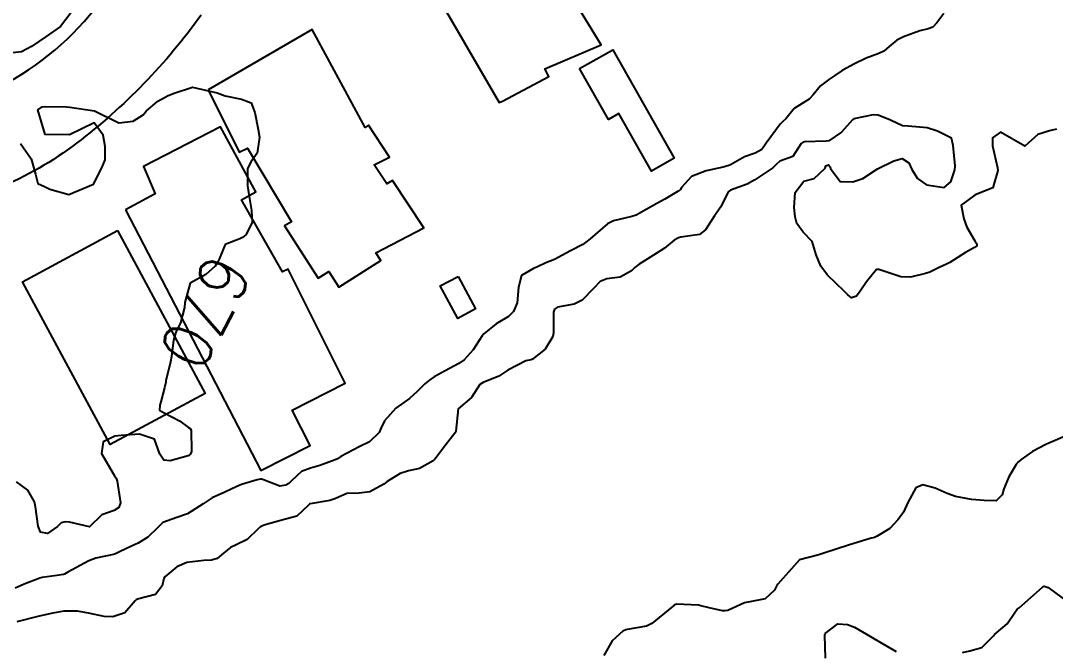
# Model space of a CAD drawing. Header units: metres. Extents: x 298520 to 308411, y 7433745 to 7450750.
# Drawn here: x 300527.9 to 300612.4, y 7446846.9 to 7446898.4 of the extents above; entities that cross this region are included whole.
import ezdxf
from ezdxf.enums import TextEntityAlignment as Align

# ---------------------------------------------------------------- set-up
doc = ezdxf.new("R2010")
doc.units = ezdxf.units.M
doc.header["$LTSCALE"] = 10
for name, color, linetype in [('Cotas', 45, 'Continuous'), ('Curvas de Nivel 1m', 11, 'Continuous'), ('Curvas de Nivel 5m', 15, 'Continuous'), ('Edificações', 30, 'Continuous'), ('Vias Primárias', 230, 'Continuous')]:
    doc.layers.add(name, color=color, linetype=linetype)
doc.styles.add('Style-STANDARD', font='STANDARD.shx')

msp = doc.modelspace()

# ---------------------------------------------------------------- linework, layer by layer
at = {"layer": 'Curvas de Nivel 1m', "flags": 128}
for points, elevation in [([(300603.306, 7446899.016), (300602.734, 7446898.273), (300602.406, 7446897.909), (300602.038, 7446897.779), (300601.363, 7446897.617), (300600.031, 7446897.133), (300599.482, 7446896.862), (300598.84, 7446896.322), (300598.405, 7446895.94), (300598.017, 7446895.76), (300596.974, 7446895.38), (300596.009, 7446894.93), (300595.013, 7446894.365), (300594.407, 7446893.964), (300593.993, 7446893.686), (300593.254, 7446893.117), (300592.643, 7446892.393), (300592.326, 7446892.04), (300591.967, 7446891.813), (300591.106, 7446891.264), (300590.409, 7446890.415), (300590.174, 7446890.195), (300589.949, 7446889.984), (300588.818, 7446888.437), (300588.44, 7446887.927), (300587.92, 7446887.617), (300587.044, 7446887.331), (300585.906, 7446886.676), (300585.772, 7446886.605), (300585.306, 7446886.479), (300583.9, 7446886.165), (300582.698, 7446885.709), (300581.886, 7446884.803), (300581.774, 7446884.631), (300581.63, 7446884.523), (300580.536, 7446883.87), (300579.867, 7446883.496), (300579.243, 7446883.168), (300578.195, 7446882.565), (300577.852, 7446882.435), (300576.332, 7446882.101), (300575.846, 7446881.852), (300574.437, 7446880.611), (300573.828, 7446880.165), (300572.819, 7446879.634), (300571.818, 7446879.101), (300571.511, 7446878.948), (300570.823, 7446878.65), (300570.127, 7446878.338), (300569.806, 7446878.206), (300568.836, 7446877.635), (300568.576, 7446876.678), (300568.482, 7446875.391), (300568.182, 7446874.684), (300567.759, 7446874.274), (300566.766, 7446873.686), (300565.745, 7446872.871), (300565.628, 7446872.712), (300564.889, 7446871.559), (300564.141, 7446870.734), (300563.71, 7446870.445), (300562.606, 7446869.849), (300561.699, 7446869.347), (300561.341, 7446869.119), (300560.932, 7446868.768), (300560.305, 7446868.153), (300559.675, 7446867.571), (300559.214, 7446867.243), (300558.582, 7446866.796), (300557.653, 7446865.771), (300557.34, 7446865.119), (300557.199, 7446864.814), (300556.421, 7446864.037), (300555.631, 7446863.663), (300554.072, 7446862.853), (300553.81, 7446862.667), (300553.619, 7446862.57), (300552.377, 7446862.107), (300551.608, 7446861.89), (300550.867, 7446861.624), (300550.082, 7446860.895), (300549.839, 7446860.649), (300549.589, 7446860.509), (300549.098, 7446860.418), (300547.761, 7446860.927), (300547.594, 7446860.993), (300547.53, 7446860.995), (300547.237, 7446860.934), (300545.971, 7446860.564), (300545.587, 7446860.401), (300544.614, 7446859.928), (300543.578, 7446859.464), (300542.83, 7446858.981), (300541.565, 7446858.174), (300540.695, 7446857.875), (300539.557, 7446857.441), (300539.107, 7446857.027), (300538.326, 7446856.253), (300537.534, 7446855.764), (300537.049, 7446855.536), (300536.008, 7446855.065), (300535.681, 7446854.908), (300535.521, 7446854.85), (300534.066, 7446854.536), (300533.515, 7446854.327), (300531.786, 7446853.396), (300531.504, 7446853.23), (300531.424, 7446853.201), (300530.883, 7446853.126), (300529.683, 7446852.955), (300529.5, 7446852.914), (300528.22, 7446852.431), (300527.487, 7446852.087)], 669), ([(300612.509, 7446889.59), (300611.942, 7446889.434), (300610.976, 7446889.136), (300609.923, 7446888.19), (300607.94, 7446889.337), (300607.277, 7446888.872), (300607.277, 7446888.216), (300607.689, 7446886.428), (300607.72, 7446886.212), (300607.314, 7446884.79), (300605.883, 7446884.23), (300604.741, 7446883.376), (300604.948, 7446882.244), (300605.178, 7446881.572), (300605.835, 7446880.451), (300606.006, 7446880.228), (300606.02, 7446880.039), (300605.83, 7446879.903), (300605.083, 7446879.499), (300603.817, 7446878.691), (300603.536, 7446878.543), (300602.934, 7446878.269), (300602.181, 7446877.903), (300601.805, 7446877.781), (300600.599, 7446877.5), (300599.801, 7446877.512), (300598.017, 7446878.121), (300597.81, 7446878.109), (300597.011, 7446877.122), (300596.474, 7446876.343), (300596.184, 7446875.941), (300595.777, 7446875.793), (300595.464, 7446876.039), (300595.171, 7446876.359), (300593.802, 7446877.649), (300593.274, 7446878.385), (300592.887, 7446879.325), (300592.568, 7446880.393), (300591.841, 7446881.165), (300591.317, 7446881.878), (300591.18, 7446882.41), (300591.087, 7446883.189), (300591.178, 7446884.411), (300591.892, 7446885.341), (300592.725, 7446885.561), (300593.616, 7446886.383), (300593.692, 7446886.596), (300593.906, 7446886.665), (300594.022, 7446886.497), (300594.062, 7446886.378), (300594.836, 7446885.309), (300595.892, 7446885.287), (300596.687, 7446885.55), (300597.903, 7446886.33), (300599.226, 7446887.001), (300599.912, 7446887.181), (300600.448, 7446886.842), (300600.69, 7446886.298), (300601.155, 7446885.551), (300601.891, 7446885.043), (300603.332, 7446884.822), (300603.893, 7446885.278), (300604.207, 7446886.255), (300604.234, 7446886.583), (300604.08, 7446888.258), (300603.932, 7446888.834), (300602.8, 7446889.412), (300601.944, 7446889.684), (300600.411, 7446889.838), (300599.946, 7446889.851), (300598.952, 7446890.32), (300597.957, 7446890.735), (300597.536, 7446890.755), (300595.954, 7446890.424), (300595.866, 7446890.351), (300594.964, 7446889.338), (300593.927, 7446888.634), (300593.713, 7446888.595), (300591.934, 7446888.547), (300591.819, 7446888.516), (300591.654, 7446888.403), (300590.979, 7446887.347), (300589.911, 7446886.98), (300589.626, 7446886.705), (300589.344, 7446886.428), (300587.893, 7446885.445), (300587.249, 7446885.096), (300585.884, 7446884.597), (300585.699, 7446884.473), (300585.108, 7446883.237), (300584.599, 7446882.489), (300583.842, 7446881.363), (300583.356, 7446880.987), (300581.835, 7446880.758), (300581.64, 7446880.717), (300581.286, 7446880.525), (300580.501, 7446879.859), (300579.822, 7446879.436), (300578.431, 7446878.561), (300578.085, 7446878.289), (300577.805, 7446878.013), (300576.889, 7446877.486), (300575.794, 7446877.357), (300575.252, 7446877.138), (300574.724, 7446876.606), (300573.773, 7446875.604), (300573.121, 7446875.275), (300571.767, 7446875.047), (300571.524, 7446874.884), (300571.455, 7446874.643), (300571.441, 7446872.948), (300571.39, 7446872.644), (300570.771, 7446871.606), (300569.715, 7446870.783), (300569.622, 7446870.754), (300569.194, 7446870.668), (300567.705, 7446869.905), (300566.992, 7446869.406), (300565.695, 7446868.889), (300565.429, 7446868.714), (300564.744, 7446867.657), (300563.663, 7446866.74), (300563.462, 7446864.924), (300563.392, 7446864.743), (300562.614, 7446863.769), (300561.86, 7446862.758), (300561.754, 7446862.626), (300561.619, 7446862.5), (300560.503, 7446861.877), (300559.606, 7446861.672), (300558.925, 7446861.469), (300557.867, 7446860.806), (300557.591, 7446860.594), (300556.435, 7446859.971), (300555.583, 7446859.837), (300554.566, 7446859.829), (300553.578, 7446859.398), (300553.192, 7446859.249), (300551.574, 7446858.966), (300551.512, 7446858.942), (300551.437, 7446858.881), (300550.48, 7446857.975), (300549.561, 7446857.735), (300547.888, 7446857.257), (300547.555, 7446857.117), (300547.433, 7446857.052), (300547.317, 7446856.932), (300546.426, 7446856.055), (300545.533, 7446855.62), (300545.065, 7446855.419), (300544.491, 7446854.96), (300543.976, 7446854.507), (300543.517, 7446854.379), (300542.887, 7446854.35), (300541.515, 7446854.191), (300540.697, 7446853.822), (300539.72, 7446853.018), (300539.633, 7446852.887), (300539.492, 7446852.285), (300538.948, 7446851.561), (300537.475, 7446851.185), (300537.376, 7446851.15), (300537.277, 7446851.052), (300536.454, 7446850.07), (300535.46, 7446849.742), (300534.76, 7446849.777), (300533.462, 7446850.047), (300532.584, 7446850.223), (300531.464, 7446850.208), (300530.551, 7446850.04), (300529.46, 7446849.805), (300527.631, 7446849.343)], 668), ([(300613.265, 7446864.525), (300612.409, 7446864.152), (300611.875, 7446863.922), (300611.638, 7446863.818), (300610.558, 7446863.248), (300609.619, 7446862.587), (300609.405, 7446862.403), (300609.226, 7446862.194), (300608.624, 7446861.178), (300608.22, 7446860.204), (300608.078, 7446859.716), (300607.583, 7446859.217), (300606.599, 7446859.241), (300605.584, 7446859.341), (300604.255, 7446859.585), (300603.589, 7446859.823), (300602.593, 7446860.27), (300601.595, 7446860.519), (300601.039, 7446860.288), (300600.379, 7446859.096), (300600.019, 7446858.303), (300599.843, 7446858.032), (300599.563, 7446857.662), (300598.907, 7446856.962), (300597.883, 7446856.327), (300597.643, 7446856.228), (300597.542, 7446856.205), (300597.381, 7446856.173), (300595.535, 7446855.597), (300594.604, 7446855.298), (300593.529, 7446854.95), (300593.095, 7446854.816), (300591.523, 7446854.4), (300589.768, 7446852.426), (300589.663, 7446852.265), (300589.495, 7446851.915), (300588.714, 7446851.208), (300587.481, 7446850.985), (300587.04, 7446850.893), (300586.077, 7446850.464), (300585.668, 7446850.271), (300585.471, 7446850.232), (300585.249, 7446850.252), (300584.162, 7446850.49), (300583.475, 7446850.655), (300583.284, 7446850.694), (300581.477, 7446850.795), (300581.298, 7446850.7), (300581.105, 7446850.526), (300579.459, 7446849.2), (300579.023, 7446848.989), (300577.454, 7446848.709), (300577.338, 7446848.687), (300577.103, 7446848.574), (300576.243, 7446847.78), (300575.54, 7446846.589)], 667), ([(300604.837, 7446846.841), (300605.434, 7446846.97), (300606.41, 7446847.254), (300607.356, 7446848.211), (300607.454, 7446848.304), (300608.483, 7446849.18), (300609.153, 7446850.193), (300609.302, 7446850.365), (300609.476, 7446850.495), (300611.362, 7446852.162), (300611.426, 7446852.229), (300611.494, 7446852.252), (300611.835, 7446852.157), (300613.481, 7446850.913)], 667), ([(300593.643, 7446846.378), (300593.591, 7446848.239), (300593.617, 7446848.378), (300594.646, 7446849.183), (300595.461, 7446849.133), (300596.019, 7446848.912), (300597.002, 7446848.337), (300597.449, 7446848.066), (300598.052, 7446847.716), (300599.432, 7446846.919)], 667)]:
    msp.add_lwpolyline(points, dxfattribs=dict(at, elevation=elevation))
at = {"layer": 'Curvas de Nivel 5m', "elevation": 670, "flags": 128}
for points in [[(300532.053, 7446899.12), (300531.191, 7446897.973), (300530.023, 7446897.14), (300528.827, 7446896.34), (300528.01, 7446895.894), (300526.555, 7446895.728)], [(300527.922, 7446888.412), (300528.781, 7446887.151), (300529.14, 7446885.898), (300529.346, 7446885.145), (300529.88, 7446884.896), (300530.329, 7446884.685), (300531.874, 7446884.252), (300533.883, 7446885.09), (300534.554, 7446886.426), (300534.827, 7446887.081), (300534.831, 7446888.169), (300534.683, 7446889.082), (300533.943, 7446890.092), (300531.933, 7446889.12), (300529.933, 7446889.14), (300529.329, 7446891.146), (300529.701, 7446891.398), (300529.957, 7446891.426), (300531.687, 7446891.393), (300531.957, 7446891.37), (300533.953, 7446891.09), (300535.943, 7446890.089), (300537.135, 7446890.243), (300537.95, 7446890.749), (300538.081, 7446890.909), (300538.179, 7446891.038), (300539.131, 7446891.863), (300539.972, 7446892.32), (300540.478, 7446892.513), (300541.973, 7446893), (300543.631, 7446892.637), (300543.969, 7446892.537), (300544.634, 7446892.296), (300545.964, 7446892.021), (300546.746, 7446891.724), (300547.057, 7446890.939), (300547.319, 7446889.557), (300547.425, 7446888.935), (300547.241, 7446887.609), (300546.768, 7446886.941), (300546.46, 7446886.381), (300546.449, 7446884.944), (300546.562, 7446884.257), (300546.796, 7446882.941), (300546.829, 7446881.959), (300546.31, 7446880.945), (300546.053, 7446880.726), (300545.83, 7446880.63), (300544.625, 7446880.162), (300544.135, 7446878.967), (300544.045, 7446878.732), (300543.804, 7446878.389), (300543.061, 7446877.714), (300541.783, 7446877), (300541.347, 7446875.424), (300541.301, 7446875.005), (300540.983, 7446873.775), (300540.609, 7446873.011), (300540.408, 7446872.338), (300540.247, 7446871.015), (300540.157, 7446870.567), (300539.8, 7446869.019), (300539.784, 7446868.927), (300539.684, 7446868.453), (300539.392, 7446867.3), (300539.3, 7446867.025), (300539.27, 7446866.637), (300539.657, 7446866.408), (300540.908, 7446865.75), (300541.645, 7446865.203), (300541.765, 7446865.119), (300541.861, 7446864.997), (300541.878, 7446863.248), (300541.774, 7446862.998), (300541.69, 7446862.931), (300541.621, 7446862.898), (300540.147, 7446862.483), (300539.616, 7446862.534), (300539.305, 7446863.025), (300538.853, 7446864.25), (300537.639, 7446864.663), (300536.14, 7446864.563), (300535.637, 7446864.505), (300534.674, 7446864.038), (300534.527, 7446863.081), (300535.596, 7446861.276), (300535.725, 7446861.069), (300535.815, 7446860.843), (300536.096, 7446859.065), (300535.952, 7446858.683), (300535.567, 7446858.43), (300534.574, 7446858.069), (300533.553, 7446857.09), (300531.916, 7446857.474), (300531.557, 7446857.52), (300531.239, 7446857.44), (300530.952, 7446857.126), (300530.12, 7446856.559), (300529.546, 7446856.667), (300529.362, 7446857.143), (300529.155, 7446858.732), (300529.059, 7446859.148), (300528.529, 7446860.103), (300527.589, 7446860.767)]]:
    msp.add_lwpolyline(points, dxfattribs=at)
at = {"layer": 'Edificações'}
for points in [[(300567.285, 7446891.874), (300571.06, 7446893.879), (300570.729, 7446894.503), (300575.33, 7446896.461), (300566.711, 7446910.561), (300567.279, 7446910.908), (300563.967, 7446916.319), (300559.231, 7446913.411), (300560.226, 7446911.79), (300556.544, 7446909.777), (300567, 7446891.754)], [(300543.258, 7446892.8), (300545.785, 7446887.695), (300546.444, 7446888.022), (300550.055, 7446882.016), (300549.49, 7446881.676), (300552.219, 7446877.4), (300553.094, 7446877.958), (300553.909, 7446876.681), (300557.333, 7446878.865), (300556.939, 7446879.482), (300560.851, 7446881.514), (300558.284, 7446885.398), (300557.842, 7446885.106), (300556.81, 7446886.667), (300558.05, 7446887.298), (300556.35, 7446889.909), (300556.063, 7446889.722), (300551.75, 7446897.716)], [(300573.573, 7446894.539), (300576.275, 7446896.051), (300581.303, 7446887.212), (300579.439, 7446886.152), (300576.768, 7446890.848), (300575.931, 7446890.372)], [(300536.503, 7446882.979), (300547.551, 7446861.711), (300551.581, 7446863.757), (300550.118, 7446866.639), (300554.44, 7446868.834), (300549.775, 7446878.143), (300549.327, 7446877.919), (300545.971, 7446883.798), (300547.135, 7446884.463), (300544.252, 7446889.783), (300537.979, 7446886.527), (300538.914, 7446884.307)], [(300535.838, 7446881.295), (300542.996, 7446867.996), (300535.24, 7446863.822), (300528.082, 7446877.12)], [(300563.657, 7446877.56), (300565.085, 7446874.907), (300563.627, 7446874.122), (300562.199, 7446876.775)]]:
    msp.add_lwpolyline(points, close=True, dxfattribs=at)
at = {"layer": 'Vias Primárias', "elevation": 673.731}
for points in [[(300526.862, 7446893.393, 0.113218), (300534.8, 7446900.472, 0.089044)], [(300542.671, 7446898.902, -0.07468), (300532.505, 7446888.436, -0.064846), (300526.13, 7446884.774)]]:
    msp.add_lwpolyline(points, format="xyb", dxfattribs=at)

# ---------------------------------------------------------------- texts
at = {"layer": 'Cotas', "style": 'Style-STANDARD'}
msp.add_text('670', height=4, rotation=242.50024, dxfattribs=at).set_placement((300543.031, 7446874.653, 670), align=Align.MIDDLE_CENTER)

doc.saveas('drawing.dxf')
